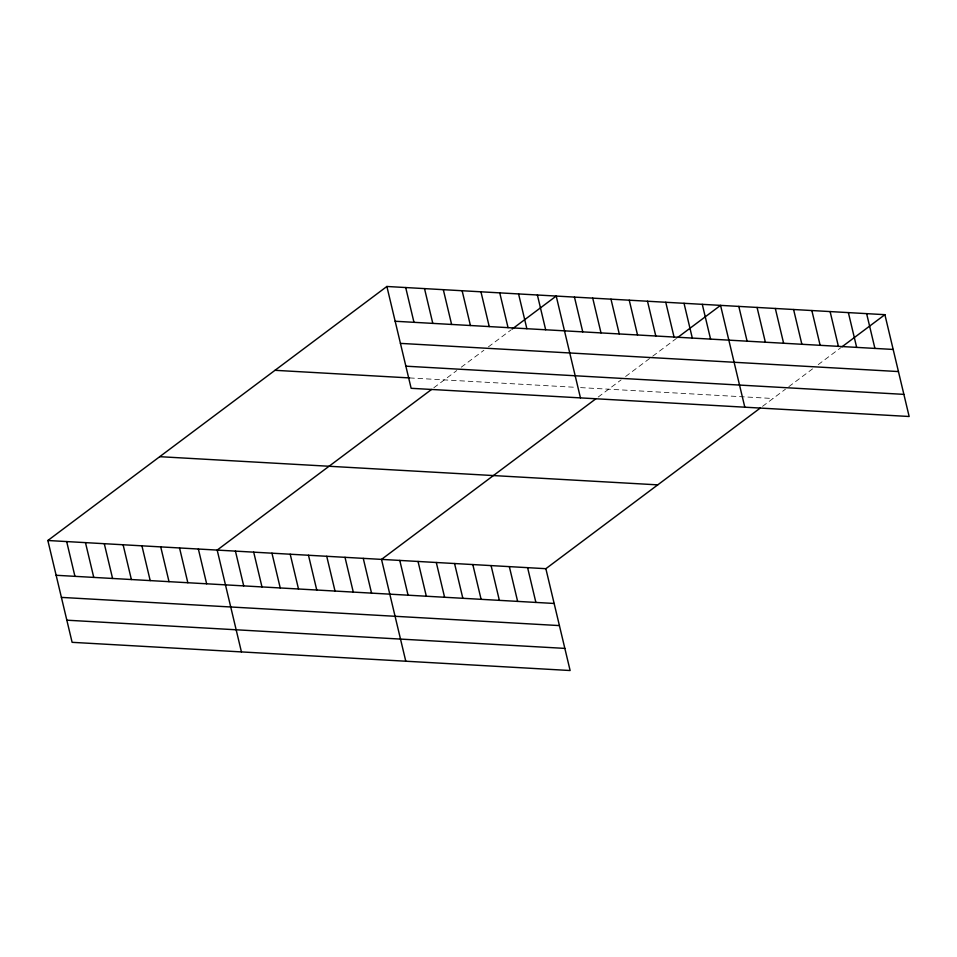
<?xml version="1.0" encoding="UTF-8"?>
<svg xmlns="http://www.w3.org/2000/svg" width="957" height="957" viewBox="0 0 957 957"><rect width="100%" height="100%" fill="white"/><g stroke="black" fill="none" stroke-linecap="round" stroke-linejoin="round"><path stroke-width="0.72" stroke-dasharray="4.79 3.59" d="M433.844 387.741L456.752 370.574M461.274 367.189L483.883 350.262M488.393 346.877L511.002 329.938M598.185 397.047L621.105 379.881M625.615 376.496L651.609 357.021M652.746 356.171L676.479 338.395M762.538 406.354L785.446 389.188M788.831 386.652L812.565 368.864M818.211 364.629L840.82 347.702M409.596 377.931L574.954 387.286M580.576 387.609L773.017 398.507"/><path stroke-width="1.44" d="M760.205 408.101L545.861 568.697L570.121 670.522L72.11 642.326L47.85 540.502L386.879 286.478L884.89 314.674L909.15 416.498L411.139 388.303L386.879 286.478M431.511 389.487L217.179 550.084L241.427 651.908M512.127 329.088L556.208 296.072L580.456 397.897M595.864 398.794L381.52 559.39L405.78 661.215M677.604 337.546L720.549 305.367L744.809 407.192M841.945 346.853L884.89 314.674M395.157 321.253L893.18 349.449M400.433 343.384L898.444 371.567M405.864 366.184L903.875 394.368M275.006 370.311L409.596 377.931M159.735 456.68L657.746 484.864M47.85 540.502L545.861 568.697M56.128 575.277L554.151 603.46M61.404 597.395L559.414 625.591M66.834 620.196L564.845 648.391M866.635 313.645L874.913 348.408M848.369 312.604L856.659 347.379M830.114 311.575L838.392 346.338M811.847 310.535L820.137 345.31M793.592 309.506L801.87 344.281M775.326 308.477L783.616 343.24M757.071 307.436L765.349 342.211M738.804 306.407L747.094 341.171M702.282 304.338L710.572 339.113M684.028 303.309L692.306 338.072M665.761 302.268L674.051 337.043M647.506 301.24L655.784 336.003M629.251 300.199L637.529 334.974M610.985 299.17L619.263 333.933M592.73 298.141L601.008 332.904M574.463 297.101L582.753 331.876M537.391 295.007L545.669 329.77M518.574 293.943L526.864 328.706M499.757 292.878L508.047 327.641M480.952 291.813L489.23 326.576M462.135 290.749L470.413 325.512M527.606 567.657L535.884 602.432M443.318 289.672L451.608 324.447M509.339 566.628L517.629 601.391M491.085 565.587L499.363 600.362M424.513 288.607L432.791 323.382M472.818 564.558L481.108 599.333M405.696 287.543L413.974 322.318M454.563 563.529L462.841 598.292M436.296 562.489L444.586 597.264M418.042 561.46L426.32 596.223M399.775 560.419L408.065 595.194M363.253 558.362L371.543 593.125M344.998 557.321L353.277 592.096M326.732 556.292L335.022 591.055M308.477 555.251L316.755 590.026M290.21 554.223L298.5 588.986M271.955 553.182L280.234 587.957M253.701 552.153L261.979 586.928M235.434 551.124L243.712 585.887M198.362 549.019L206.64 583.794M179.545 547.954L187.835 582.729M160.728 546.89L169.018 581.665M141.923 545.825L150.201 580.6M123.106 544.76L131.384 579.535M104.289 543.696L112.579 578.471M85.472 542.631L93.762 577.406M66.667 541.566L74.945 576.341"/></g></svg>
